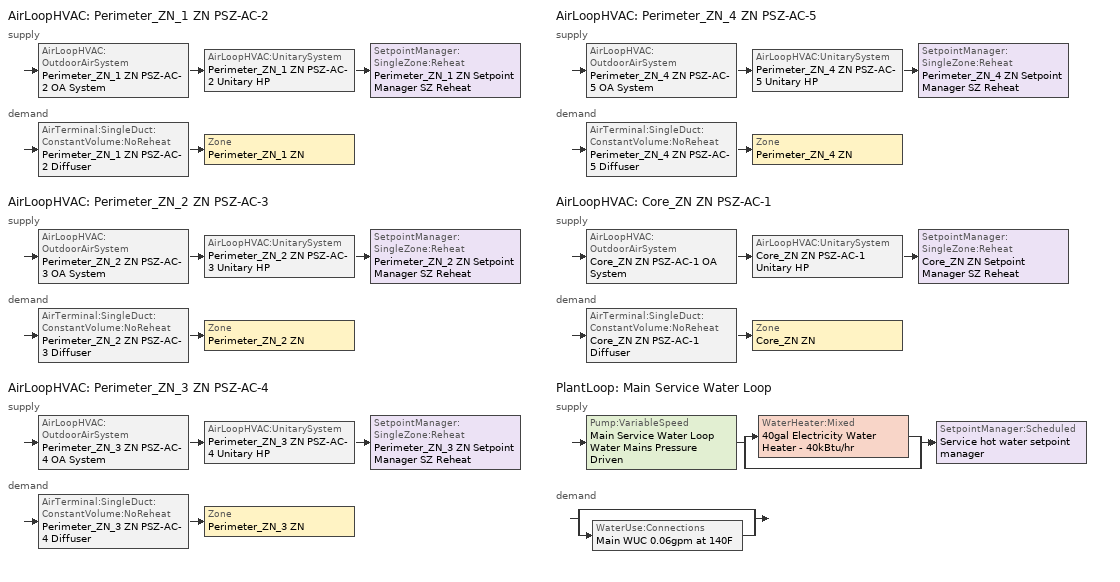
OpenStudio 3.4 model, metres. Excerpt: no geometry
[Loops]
AirLoopHVAC 'Perimeter_ZN_1 ZN PSZ-AC-2'
 supply: AirLoopHVAC:OutdoorAirSystem 'Perimeter_ZN_1 ZN PSZ-AC-2 OA System' > AirLoopHVAC:UnitarySystem 'Perimeter_ZN_1 ZN PSZ-AC-2 Unitary HP' > SetpointManager:SingleZone:Reheat 'Perimeter_ZN_1 ZN Setpoint Manager SZ Reheat'
 demand: AirTerminal:SingleDuct:ConstantVolume:NoReheat 'Perimeter_ZN_1 ZN PSZ-AC-2 Diffuser' > Zone 'Perimeter_ZN_1 ZN'
AirLoopHVAC 'Perimeter_ZN_2 ZN PSZ-AC-3'
 supply: AirLoopHVAC:OutdoorAirSystem 'Perimeter_ZN_2 ZN PSZ-AC-3 OA System' > AirLoopHVAC:UnitarySystem 'Perimeter_ZN_2 ZN PSZ-AC-3 Unitary HP' > SetpointManager:SingleZone:Reheat 'Perimeter_ZN_2 ZN Setpoint Manager SZ Reheat'
 demand: AirTerminal:SingleDuct:ConstantVolume:NoReheat 'Perimeter_ZN_2 ZN PSZ-AC-3 Diffuser' > Zone 'Perimeter_ZN_2 ZN'
AirLoopHVAC 'Perimeter_ZN_3 ZN PSZ-AC-4'
 supply: AirLoopHVAC:OutdoorAirSystem 'Perimeter_ZN_3 ZN PSZ-AC-4 OA System' > AirLoopHVAC:UnitarySystem 'Perimeter_ZN_3 ZN PSZ-AC-4 Unitary HP' > SetpointManager:SingleZone:Reheat 'Perimeter_ZN_3 ZN Setpoint Manager SZ Reheat'
 demand: AirTerminal:SingleDuct:ConstantVolume:NoReheat 'Perimeter_ZN_3 ZN PSZ-AC-4 Diffuser' > Zone 'Perimeter_ZN_3 ZN'
AirLoopHVAC 'Perimeter_ZN_4 ZN PSZ-AC-5'
 supply: AirLoopHVAC:OutdoorAirSystem 'Perimeter_ZN_4 ZN PSZ-AC-5 OA System' > AirLoopHVAC:UnitarySystem 'Perimeter_ZN_4 ZN PSZ-AC-5 Unitary HP' > SetpointManager:SingleZone:Reheat 'Perimeter_ZN_4 ZN Setpoint Manager SZ Reheat'
 demand: AirTerminal:SingleDuct:ConstantVolume:NoReheat 'Perimeter_ZN_4 ZN PSZ-AC-5 Diffuser' > Zone 'Perimeter_ZN_4 ZN'
AirLoopHVAC 'Core_ZN ZN PSZ-AC-1'
 supply: AirLoopHVAC:OutdoorAirSystem 'Core_ZN ZN PSZ-AC-1 OA System' > AirLoopHVAC:UnitarySystem 'Core_ZN ZN PSZ-AC-1 Unitary HP' > SetpointManager:SingleZone:Reheat 'Core_ZN ZN Setpoint Manager SZ Reheat'
 demand: AirTerminal:SingleDuct:ConstantVolume:NoReheat 'Core_ZN ZN PSZ-AC-1 Diffuser' > Zone 'Core_ZN ZN'
PlantLoop 'Main Service Water Loop'
 supply: Pump:VariableSpeed 'Main Service Water Loop Water Mains Pressure Driven' > split
  | WaterHeater:Mixed '40gal Electricity Water Heater - 40kBtu/hr'
  | bypass
  join > SetpointManager:Scheduled 'Service hot water setpoint manager'
 demand: split
  | bypass
  | WaterUse:Connections 'Main WUC 0.06gpm at 140F'
[Sizing:Zone] Zone Cooling Design Supply Air Temperature Input Method=SupplyAirTemperature; Zone Cooling Design Supply Air Temperature {C}=12.7778; Zone Cooling Design Supply Air Temperature Difference {deltaC}=11.11; Zone Heating Design Supply Air Temperature Input Method=SupplyAirTemperature; Zone Heating Design Supply Air Temperature {C}=50; Zone Heating Design Supply Air Temperature Difference {deltaC}=11.11; Zone Cooling Design Supply Air Humidity Ratio {kg-H2O/kg-air}=0.0085; Zone Heating Design Supply Air Humidity Ratio {kg-H2O/kg-air}=0.008; Cooling Design Air Flow Method=DesignDay; Heating Design Air Flow Method=DesignDay; Account for Dedicated Outdoor Air System=No; Dedicated Outdoor Air System Control Strategy=NeutralSupplyAir; Dedicated Outdoor Air Low Setpoint Temperature for Design {C}=autosize; Dedicated Outdoor Air High Setpoint Temperature for Design {C}=autosize
Core_ZN ZN; Perimeter_ZN_1 ZN; Perimeter_ZN_2 ZN; Perimeter_ZN_3 ZN; Perimeter_ZN_4 ZN
[Zone equipment]
Core_ZN ZN: Core_ZN ZN PSZ-AC-1 Diffuser
Perimeter_ZN_1 ZN: Perimeter_ZN_1 ZN PSZ-AC-2 Diffuser
Perimeter_ZN_2 ZN: Perimeter_ZN_2 ZN PSZ-AC-3 Diffuser
Perimeter_ZN_3 ZN: Perimeter_ZN_3 ZN PSZ-AC-4 Diffuser
Perimeter_ZN_4 ZN: Perimeter_ZN_4 ZN PSZ-AC-5 Diffuser
[AirLoopHVAC] Availability Schedule=OfficeSmall HVACOperationSchd; Design Supply Air Flow Rate {m3/s}=autosize; Design Return Air Flow Fraction of Supply Air Flow=1
Perimeter_ZN_1 ZN PSZ-AC-2; Perimeter_ZN_2 ZN PSZ-AC-3; Perimeter_ZN_3 ZN PSZ-AC-4; Perimeter_ZN_4 ZN PSZ-AC-5; Core_ZN ZN PSZ-AC-1
[Sizing:System] Type of Load to Size On=Sensible; Design Outdoor Air Flow Rate {m3/s}=Autosize; Central Heating Maximum System Air Flow Ratio=1; Preheat Design Temperature {C}=7.22222; Preheat Design Humidity Ratio {kg-H2O/kg-Air}=0.008; Precool Design Temperature {C}=12.7778; Precool Design Humidity Ratio {kg-H2O/kg-Air}=0.008; Central Cooling Design Supply Air Temperature {C}=12.7778; Central Heating Design Supply Air Temperature {C}=50; Sizing Option=Coincident; 100% Outdoor Air in Cooling=No; 100% Outdoor Air in Heating=No; Central Cooling Design Supply Air Humidity Ratio {kg-H2O/kg-Air}=0.0085; Central Heating Design Supply Air Humidity Ratio {kg-H2O/kg-Air}=0.008; Cooling Design Air Flow Method=DesignDay; Heating Design Air Flow Method=DesignDay; System Outdoor Air Method=ZoneSum; Zone Maximum Outdoor Air Fraction=1; Cooling Supply Air Flow Rate Per Floor Area {m3/s-m2}=0.00996765; Cooling Fraction of Autosized Cooling Supply Air Flow Rate=1; Cooling Supply Air Flow Rate Per Unit Cooling Capacity {m3/s-W}=3.94755e-05; Heating Supply Air Flow Rate Per Floor Area {m3/s-m2}=0.00996765; Heating Fraction of Autosized Heating Supply Air Flow Rate=1; Heating Fraction of Autosized Cooling Supply Air Flow Rate=1; Heating Supply Air Flow Rate Per Unit Heating Capacity {m3/s-W}=3.15882e-05; Cooling Design Capacity Method=CoolingDesignCapacity; Cooling Design Capacity {W}=autosize; Cooling Design Capacity Per Floor Area {W/m2}=234.7; Fraction of Autosized Cooling Design Capacity=1; Heating Design Capacity Method=HeatingDesignCapacity; Heating Design Capacity {W}=autosize; Heating Design Capacity Per Floor Area {W/m2}=157; Fraction of Autosized Heating Design Capacity=1; Central Cooling Capacity Control Method=OnOff; Occupant Diversity=autosize
Perimeter_ZN_1 ZN PSZ-AC-2; Perimeter_ZN_2 ZN PSZ-AC-3; Perimeter_ZN_3 ZN PSZ-AC-4; Perimeter_ZN_4 ZN PSZ-AC-5; Core_ZN ZN PSZ-AC-1
[SetpointManager:SingleZone:Reheat] Minimum Supply Air Temperature {C}=12.7778; Maximum Supply Air Temperature {C}=50
Name | Control Zone
Perimeter_ZN_1 ZN Setpoint Manager SZ Reheat | Perimeter_ZN_1 ZN
Perimeter_ZN_2 ZN Setpoint Manager SZ Reheat | Perimeter_ZN_2 ZN
Perimeter_ZN_3 ZN Setpoint Manager SZ Reheat | Perimeter_ZN_3 ZN
Perimeter_ZN_4 ZN Setpoint Manager SZ Reheat | Perimeter_ZN_4 ZN
Core_ZN ZN Setpoint Manager SZ Reheat | Core_ZN ZN
[Coil:Heating:DX:SingleSpeed] Availability Schedule=Always On Discrete; Rated Total Heating Capacity {W}=Autosize; Rated COP {W/W}=3.3; Rated Air Flow Rate {m3/s}=Autosize; Rated Supply Fan Power Per Volume Flow Rate {W/(m3/s)}=773.3; Minimum Outdoor Dry-Bulb Temperature for Compressor Operation {C}=-12.2; Maximum Outdoor Dry-Bulb Temperature for Defrost Operation {C}=1.67; Crankcase Heater Capacity {W}=50; Maximum Outdoor Dry-Bulb Temperature for Crankcase Heater Operation {C}=4.4; Defrost Strategy=ReverseCycle; Defrost Control=OnDemand; Resistive Defrost Heater Capacity {W}=2000
Name | Total Heating Capacity Function of Temperature Curve | Total Heating Capacity Function of Flow Fraction Curve | Energy Input Ratio Function of Temperature Curve | Energy Input Ratio Function of Flow Fraction Curve | Part Load Fraction Correlation Curve | Defrost Energy Input Ratio Function of Temperature Curve
Perimeter_ZN_1 ZN HP Htg Coil | Perimeter_ZN_1 ZN HP Htg Coil Htg Cap Func of Temp Curve | Perimeter_ZN_1 ZN HP Htg Coil Htg Cap Func of Flow Frac Curve | Perimeter_ZN_1 ZN HP Htg Coil EIR Func of Temp Curve | Perimeter_ZN_1 ZN HP Htg Coil EIR Func of Flow Frac Curve | Perimeter_ZN_1 ZN HP Htg Coil PLR Correlation Curve | Perimeter_ZN_1 ZN HP Htg Coil Defrost EIR Func of Temp Curve 1
Perimeter_ZN_2 ZN HP Htg Coil | Perimeter_ZN_2 ZN HP Htg Coil Htg Cap Func of Temp Curve | Perimeter_ZN_2 ZN HP Htg Coil Htg Cap Func of Flow Frac Curve | Perimeter_ZN_2 ZN HP Htg Coil EIR Func of Temp Curve | Perimeter_ZN_2 ZN HP Htg Coil EIR Func of Flow Frac Curve | Perimeter_ZN_2 ZN HP Htg Coil PLR Correlation Curve | Perimeter_ZN_2 ZN HP Htg Coil Defrost EIR Func of Temp Curve 1
Perimeter_ZN_3 ZN HP Htg Coil | Perimeter_ZN_3 ZN HP Htg Coil Htg Cap Func of Temp Curve | Perimeter_ZN_3 ZN HP Htg Coil Htg Cap Func of Flow Frac Curve | Perimeter_ZN_3 ZN HP Htg Coil EIR Func of Temp Curve | Perimeter_ZN_3 ZN HP Htg Coil EIR Func of Flow Frac Curve | Perimeter_ZN_3 ZN HP Htg Coil PLR Correlation Curve | Perimeter_ZN_3 ZN HP Htg Coil Defrost EIR Func of Temp Curve 1
Perimeter_ZN_4 ZN HP Htg Coil | Perimeter_ZN_4 ZN HP Htg Coil Htg Cap Func of Temp Curve | Perimeter_ZN_4 ZN HP Htg Coil Htg Cap Func of Flow Frac Curve | Perimeter_ZN_4 ZN HP Htg Coil EIR Func of Temp Curve | Perimeter_ZN_4 ZN HP Htg Coil EIR Func of Flow Frac Curve | Perimeter_ZN_4 ZN HP Htg Coil PLR Correlation Curve | Perimeter_ZN_4 ZN HP Htg Coil Defrost EIR Func of Temp Curve 1
Core_ZN ZN HP Htg Coil | Core_ZN ZN HP Htg Coil Htg Cap Func of Temp Curve | Core_ZN ZN HP Htg Coil Htg Cap Func of Flow Frac Curve | Core_ZN ZN HP Htg Coil EIR Func of Temp Curve | Core_ZN ZN HP Htg Coil EIR Func of Flow Frac Curve | Core_ZN ZN HP Htg Coil PLR Correlation Curve | Core_ZN ZN HP Htg Coil Defrost EIR Func of Temp Curve 1
[Coil:Heating:Gas] Availability Schedule=Always On Discrete; Gas Burner Efficiency=0.8; Nominal Capacity {W}=AutoSize; Parasitic Electric Load {W}=0; Parasitic Gas Load {W}=0
Perimeter_ZN_1 ZN PSZ-AC-2 Gas Backup Htg Coil; Perimeter_ZN_2 ZN PSZ-AC-3 Gas Backup Htg Coil; Perimeter_ZN_3 ZN PSZ-AC-4 Gas Backup Htg Coil; Perimeter_ZN_4 ZN PSZ-AC-5 Gas Backup Htg Coil; Core_ZN ZN PSZ-AC-1 Gas Backup Htg Coil
[Coil:Cooling:DX:SingleSpeed] Availability Schedule=Always On Discrete; Rated Total Cooling Capacity {W}=autosize; Rated Sensible Heat Ratio=autosize; Rated COP {W/W}=3; Rated Air Flow Rate {m3/s}=autosize; Rated Evaporator Fan Power Per Volume Flow Rate {W/(m3/s)}=773.3; Minimum Outdoor Dry-Bulb Temperature for Compressor Operation {C}=-25; Condenser Type=AirCooled; Evaporative Condenser Effectiveness=0; Evaporative Condenser Air Flow Rate {m3/s}=Autosize; Evaporative Condenser Pump Rated Power Consumption {W}=Autosize; Crankcase Heater Capacity {W}=0; Maximum Outdoor Dry-Bulb Temperature for Crankcase Heater Operation {C}=0; Basin Heater Capacity {W/K}=0; Basin Heater Setpoint Temperature {C}=10
Name | Total Cooling Capacity Function of Temperature Curve | Total Cooling Capacity Function of Flow Fraction Curve | Energy Input Ratio Function of Temperature Curve | Energy Input Ratio Function of Flow Fraction Curve | Part Load Fraction Correlation Curve
Perimeter_ZN_1 ZN PSZ-AC-2 1spd DX HP Clg Coil | Curve Biquadratic 3 | Curve Quadratic 6 | Curve Biquadratic 4 | Curve Quadratic 7 | Curve Quadratic 8
Perimeter_ZN_2 ZN PSZ-AC-3 1spd DX HP Clg Coil | Curve Biquadratic 7 | Curve Quadratic 14 | Curve Biquadratic 8 | Curve Quadratic 15 | Curve Quadratic 16
Perimeter_ZN_3 ZN PSZ-AC-4 1spd DX HP Clg Coil | Curve Biquadratic 11 | Curve Quadratic 22 | Curve Biquadratic 12 | Curve Quadratic 23 | Curve Quadratic 24
Perimeter_ZN_4 ZN PSZ-AC-5 1spd DX HP Clg Coil | Curve Biquadratic 15 | Curve Quadratic 30 | Curve Biquadratic 16 | Curve Quadratic 31 | Curve Quadratic 32
Core_ZN ZN PSZ-AC-1 1spd DX HP Clg Coil | Curve Biquadratic 19 | Curve Quadratic 38 | Curve Biquadratic 20 | Curve Quadratic 39 | Curve Quadratic 40
[Fan:OnOff] Availability Schedule=Always On Discrete; Fan Total Efficiency=0.54; Pressure Rise {Pa}=622.722; Maximum Flow Rate {m3/s}=autosize; Motor Efficiency=0.9; Motor In Airstream Fraction=1
Name | Fan Power Ratio Function of Speed Ratio Curve | Fan Efficiency Ratio Function of Speed Ratio Curve
Perimeter_ZN_1 ZN PSZ-AC-2 Fan | Fan On Off Power Curve | Fan On Off Efficiency Curve
Perimeter_ZN_2 ZN PSZ-AC-3 Fan | Fan On Off Power Curve 1 | Fan On Off Efficiency Curve 1
Perimeter_ZN_3 ZN PSZ-AC-4 Fan | Fan On Off Power Curve 2 | Fan On Off Efficiency Curve 2
Perimeter_ZN_4 ZN PSZ-AC-5 Fan | Fan On Off Power Curve 3 | Fan On Off Efficiency Curve 3
Core_ZN ZN PSZ-AC-1 Fan | Fan On Off Power Curve 4 | Fan On Off Efficiency Curve 4
[AirLoopHVAC:UnitarySystem] Control Type=Load; Dehumidification Control Type=None; Availability Schedule=OfficeSmall HVACOperationSchd; Fan Placement=BlowThrough; Supply Air Fan Operating Mode Schedule=OfficeSmall HVACOperationSchd; DX Heating Coil Sizing Ratio=1; Use DOAS DX Cooling Coil=No; DOAS DX Cooling Coil Leaving Minimum Air Temperature {C}=2; Latent Load Control=SensibleOnlyLoadControl; Supply Air Flow Rate During Cooling Operation {m3/s}=Autosize; Supply Air Flow Rate During Heating Operation {m3/s}=Autosize; Supply Air Flow Rate When No Cooling or Heating is Required {m3/s}=Autosize; Maximum Supply Air Temperature {C}=80; Maximum Outdoor Dry-Bulb Temperature for Supplemental Heater Operation {C}=4.44444; Maximum Cycling Rate {cycles/hr}=2.5; Heat Pump Time Constant {s}=60; Fraction of On-Cycle Power Use=0.01; Heat Pump Fan Delay Time {s}=60; Ancilliary On-Cycle Electric Power {W}=0; Ancilliary Off-Cycle Electric Power {W}=0
Name | Controlling Zone or Thermostat Location | Supply Fan | Heating Coil | Cooling Coil | Supplemental Heating Coil
Perimeter_ZN_1 ZN PSZ-AC-2 Unitary HP | Perimeter_ZN_1 ZN | Perimeter_ZN_1 ZN PSZ-AC-2 Fan | Perimeter_ZN_1 ZN HP Htg Coil | Perimeter_ZN_1 ZN PSZ-AC-2 1spd DX HP Clg Coil | Perimeter_ZN_1 ZN PSZ-AC-2 Gas Backup Htg Coil
Perimeter_ZN_2 ZN PSZ-AC-3 Unitary HP | Perimeter_ZN_2 ZN | Perimeter_ZN_2 ZN PSZ-AC-3 Fan | Perimeter_ZN_2 ZN HP Htg Coil | Perimeter_ZN_2 ZN PSZ-AC-3 1spd DX HP Clg Coil | Perimeter_ZN_2 ZN PSZ-AC-3 Gas Backup Htg Coil
Perimeter_ZN_3 ZN PSZ-AC-4 Unitary HP | Perimeter_ZN_3 ZN | Perimeter_ZN_3 ZN PSZ-AC-4 Fan | Perimeter_ZN_3 ZN HP Htg Coil | Perimeter_ZN_3 ZN PSZ-AC-4 1spd DX HP Clg Coil | Perimeter_ZN_3 ZN PSZ-AC-4 Gas Backup Htg Coil
Perimeter_ZN_4 ZN PSZ-AC-5 Unitary HP | Perimeter_ZN_4 ZN | Perimeter_ZN_4 ZN PSZ-AC-5 Fan | Perimeter_ZN_4 ZN HP Htg Coil | Perimeter_ZN_4 ZN PSZ-AC-5 1spd DX HP Clg Coil | Perimeter_ZN_4 ZN PSZ-AC-5 Gas Backup Htg Coil
Core_ZN ZN PSZ-AC-1 Unitary HP | Core_ZN ZN | Core_ZN ZN PSZ-AC-1 Fan | Core_ZN ZN HP Htg Coil | Core_ZN ZN PSZ-AC-1 1spd DX HP Clg Coil | Core_ZN ZN PSZ-AC-1 Gas Backup Htg Coil
[Controller:OutdoorAir] Minimum Outdoor Air Flow Rate {m3/s}=autosize; Maximum Outdoor Air Flow Rate {m3/s}=Autosize; Economizer Control Type=NoEconomizer; Economizer Control Action Type=ModulateFlow; Economizer Maximum Limit Dry-Bulb Temperature {C}=28; Economizer Maximum Limit Enthalpy {J/kg}=64000; Lockout Type=NoLockout; Minimum Limit Type=FixedMinimum; Minimum Outdoor Air Schedule=OfficeSmall MinOA_MotorizedDamper_Sched; High Humidity Control=No; Heat Recovery Bypass Control Type=BypassWhenWithinEconomizerLimits
Name | Controller Mechanical Ventilation
Perimeter_ZN_1 ZN PSZ-AC-2 OA System Controller | Controller Mechanical Ventilation 1
Perimeter_ZN_2 ZN PSZ-AC-3 OA System Controller | Controller Mechanical Ventilation 2
Perimeter_ZN_3 ZN PSZ-AC-4 OA System Controller | Controller Mechanical Ventilation 3
Perimeter_ZN_4 ZN PSZ-AC-5 OA System Controller | Controller Mechanical Ventilation 4
Core_ZN ZN PSZ-AC-1 OA System Controller | Controller Mechanical Ventilation 5
[Controller:MechanicalVentilation] Availability Schedule=Always On Discrete
Controller Mechanical Ventilation 1; Controller Mechanical Ventilation 2; Controller Mechanical Ventilation 3; Controller Mechanical Ventilation 4; Controller Mechanical Ventilation 5
[AirLoopHVAC:OutdoorAirSystem]
Name | Controller
Perimeter_ZN_1 ZN PSZ-AC-2 OA System | Perimeter_ZN_1 ZN PSZ-AC-2 OA System Controller
Perimeter_ZN_2 ZN PSZ-AC-3 OA System | Perimeter_ZN_2 ZN PSZ-AC-3 OA System Controller
Perimeter_ZN_3 ZN PSZ-AC-4 OA System | Perimeter_ZN_3 ZN PSZ-AC-4 OA System Controller
Perimeter_ZN_4 ZN PSZ-AC-5 OA System | Perimeter_ZN_4 ZN PSZ-AC-5 OA System Controller
Core_ZN ZN PSZ-AC-1 OA System | Core_ZN ZN PSZ-AC-1 OA System Controller
[AirTerminal:SingleDuct:ConstantVolume:NoReheat] Availability Schedule=Always On Discrete; Maximum Air Flow Rate {m3/s}=AutoSize
Perimeter_ZN_1 ZN PSZ-AC-2 Diffuser; Perimeter_ZN_2 ZN PSZ-AC-3 Diffuser; Perimeter_ZN_3 ZN PSZ-AC-4 Diffuser; Perimeter_ZN_4 ZN PSZ-AC-5 Diffuser; Core_ZN ZN PSZ-AC-1 Diffuser
[PlantLoop]
Main Service Water Loop: Glycol Concentration=0; Maximum Loop Temperature {C}=60; Minimum Loop Temperature {C}=10; Plant Loop Volume {m3}=Autocalculate; Load Distribution Scheme=Optimal
[Sizing:Plant]
Main Service Water Loop: Loop Type=Heating; Design Loop Exit Temperature {C}=60; Loop Design Temperature Difference {deltaC}=5; Sizing Option=NonCoincident; Zone Timesteps in Averaging Window=1; Coincident Sizing Factor Mode=None
[SetpointManager:Scheduled]
Service hot water setpoint manager: Control Variable=Temperature; Schedule=Service Water Loop Temp - 140F
[Pump:VariableSpeed]
Main Service Water Loop Water Mains Pressure Driven: Rated Pump Head {Pa}=0.001; Motor Efficiency=1; Pump Control Type=Continuous; Skin Loss Radiative Fraction=0.5; Design Power Sizing Method=PowerPerFlowPerPressure; Design Electric Power per Unit Flow Rate {W/(m3/s)}=348701.1; Design Shaft Power per Unit Flow Rate per Unit Head {W-s/m3-Pa}=1.28205; Design Minimum Flow Rate Fraction=0
[WaterHeater:Mixed]
40gal Electricity Water Heater - 40kBtu/hr: Tank Volume {m3}=0.151416; Setpoint Temperature Schedule=Service Water Loop Temp - 140F; Deadband Temperature Difference {deltaC}=2; Maximum Temperature Limit {C}=60; Heater Control Type=Cycle; Heater Maximum Capacity {W}=11722.8; Heater Fuel Type=Electricity; Heater Thermal Efficiency=1; Off Cycle Parasitic Fuel Consumption Rate {W}=571; Off Cycle Parasitic Fuel Type=Electricity; Off Cycle Parasitic Heat Fraction to Tank=0.8; On Cycle Parasitic Fuel Consumption Rate {W}=571; On Cycle Parasitic Fuel Type=Electricity; Ambient Temperature Indicator=ThermalZone; Ambient Temperature Thermal Zone=Core_ZN ZN; Off Cycle Loss Coefficient to Ambient Temperature {W/K}=1.053; On Cycle Loss Coefficient to Ambient Temperature {W/K}=1.053; Use Side Effectiveness=1; Source Side Effectiveness=1; Use Side Design Flow Rate {m3/s}=autosize; Source Side Design Flow Rate {m3/s}=autosize; Indirect Water Heating Recovery Time {hr}=1.5; Source Side Flow Control Mode=IndirectHeatPrimarySetpoint
[WaterHeater:Sizing]
40gal Electricity Water Heater - 40kBtu/hr: Design Mode=PeakDraw; Time Storage Can Meet Peak Draw {hr}=0.538503; Time for Tank Recovery {hr}=0; Nominal Tank Volume for Autosizing Plant Connections {m3}=1
[WaterUse:Connections]
Main WUC 0.06gpm at 140F: Drain Water Heat Exchanger Type=None; Drain Water Heat Exchanger Destination=Plant; Water Use Equipment Name 1=Main Service Water Use 0.06gpm at 140F
[WaterUse:Equipment:Definition]
Main Service Water Use Def 0.06gpm: Peak Flow Rate {m3/s}=4.03777e-06; Target Temperature Schedule=Mixed Water At Faucet Temp - 140F; Sensible Fraction Schedule=Fraction Sensible - 0.2; Latent Fraction Schedule=Fraction Latent - 0.05
[WaterUse:Equipment]
Main Service Water Use 0.06gpm at 140F: Water Use Equipment Definition=Main Service Water Use Def 0.06gpm; Flow Rate Fraction Schedule=OfficeSmall BLDG_SWH_SCH
[EnergyManagementSystem:Sensor] Output Variable or Output Meter=Zone Lights Electricity Rate
Name | Output Variable or Output Meter Index Key
Core_ZNZN_LSr | Core_ZN ZN
Perimeter_ZN_1ZN_LSr | Perimeter_ZN_1 ZN
Perimeter_ZN_2ZN_LSr | Perimeter_ZN_2 ZN
Perimeter_ZN_3ZN_LSr | Perimeter_ZN_3 ZN
Perimeter_ZN_4ZN_LSr | Perimeter_ZN_4 ZN
[EnergyManagementSystem:InternalVariable] Internal Data Type=Zone Floor Area
Name | Internal Data Index Key
Core_ZNZN_Area | Core_ZN ZN
Perimeter_ZN_1ZN_Area | Perimeter_ZN_1 ZN
Perimeter_ZN_2ZN_Area | Perimeter_ZN_2 ZN
Perimeter_ZN_3ZN_Area | Perimeter_ZN_3 ZN
Perimeter_ZN_4ZN_Area | Perimeter_ZN_4 ZN
[Schedule:Constant]
Always On Discrete: Value=1
[Schedule:Ruleset]
Name | Default Day Schedule | Summer Design Day Schedule | Winter Design Day Schedule
OfficeSmall HVACOperationSchd | OfficeSmall HVACOperationSchd Default | OfficeSmall HVACOperationSchd Summer Design Day | OfficeSmall HVACOperationSchd Winter Design Day
OfficeSmall MinOA_MotorizedDamper_Sched | OfficeSmall MinOA_MotorizedDamper_Sched Default | OfficeSmall MinOA_MotorizedDamper_Sched Summer Design Day | OfficeSmall MinOA_MotorizedDamper_Sched Winter Design Day
Service Water Loop Temp - 140F | Service Water Loop Temp - 140F Default
Fraction Sensible - 0.2 | Fraction Sensible - 0.2 Default
Fraction Latent - 0.05 | Fraction Latent - 0.05 Default
Mixed Water At Faucet Temp - 140F | Mixed Water At Faucet Temp - 140F Default
OfficeSmall BLDG_SWH_SCH | OfficeSmall BLDG_SWH_SCH Default | OfficeSmall BLDG_SWH_SCH Summer Design Day | OfficeSmall BLDG_SWH_SCH Winter Design Day
[Schedule:Day]
OfficeSmall HVACOperationSchd Default; OfficeSmall HVACOperationSchd Winter Design Day; OfficeSmall MinOA_MotorizedDamper_Sched Default; OfficeSmall MinOA_MotorizedDamper_Sched Winter Design Day; OfficeSmall BLDG_SWH_SCH Default: 24, 0, 0
OfficeSmall HVACOperationSchd Summer Design Day; OfficeSmall HVACOperationSchd SmrDsn|Wkdy Day: 6, 0, 0, 19, 0, 1, 24, 0, 0
OfficeSmall MinOA_MotorizedDamper_Sched Summer Design Day; OfficeSmall MinOA_MotorizedDamper_Sched SmrDsn|Wkdy Day: 7, 0, 0, 19, 0, 1, 24, 0, 0
Service Water Loop Temp - 140F Default; Mixed Water At Faucet Temp - 140F Default: 24, 0, 60
Fraction Sensible - 0.2 Default: 24, 0, 0.2
Fraction Latent - 0.05 Default: 24, 0, 0.05
OfficeSmall BLDG_SWH_SCH Winter Design Day; OfficeSmall BLDG_SWH_SCH Summer Design Day; OfficeSmall BLDG_SWH_SCH WntrDsn|SmrDsn|Wkdy Day: 7, 0, 0, 8, 0, 0.27, 9, 0, 0.55, 11, 0, 0.64, 12, 0, 0.82, 13, 0, 1, 14, 0, 0.91, 16, 0, 0.55, 17, 0, 0.73, 19, 0, 0.37, 20, 0, 0.18, 21, 0, 0.27, 22, 0, 0.09, 24, 0, 0
[Schedule:Rule] Rule Order=0; Apply Monday=Yes; Apply Tuesday=Yes; Apply Wednesday=Yes; Apply Thursday=Yes; Apply Friday=Yes; Date Specification Type=DateRange; Start Month=1; Start Day=1; End Month=12; End Day=31
Name | Schedule Ruleset | Day Schedule
Schedule Rule 13 | OfficeSmall HVACOperationSchd | OfficeSmall HVACOperationSchd SmrDsn|Wkdy Day
Schedule Rule 14 | OfficeSmall MinOA_MotorizedDamper_Sched | OfficeSmall MinOA_MotorizedDamper_Sched SmrDsn|Wkdy Day
Schedule Rule 16 | OfficeSmall BLDG_SWH_SCH | OfficeSmall BLDG_SWH_SCH WntrDsn|SmrDsn|Wkdy Day
[Curve:Cubic]
Name | Coefficient1 Constant | Coefficient2 x | Coefficient3 x**2 | Coefficient4 x**3 | Minimum Value of x | Maximum Value of x
Perimeter_ZN_1 ZN HP Htg Coil Htg Cap Func of Temp Curve; Perimeter_ZN_2 ZN HP Htg Coil Htg Cap Func of Temp Curve; Perimeter_ZN_3 ZN HP Htg Coil Htg Cap Func of Temp Curve; Perimeter_ZN_4 ZN HP Htg Coil Htg Cap Func of Temp Curve; Core_ZN ZN HP Htg Coil Htg Cap Func of Temp Curve | 0.758746 | 0.027626 | 0.000148716 | 3.4992e-06 | -20 | 20
Perimeter_ZN_1 ZN HP Htg Coil Htg Cap Func of Flow Frac Curve; Perimeter_ZN_2 ZN HP Htg Coil Htg Cap Func of Flow Frac Curve; Perimeter_ZN_3 ZN HP Htg Coil Htg Cap Func of Flow Frac Curve; Perimeter_ZN_4 ZN HP Htg Coil Htg Cap Func of Flow Frac Curve; Core_ZN ZN HP Htg Coil Htg Cap Func of Flow Frac Curve | 0.84 | 0.16 | 0 | 0 | 0.5 | 1.5
Perimeter_ZN_1 ZN HP Htg Coil EIR Func of Temp Curve; Perimeter_ZN_2 ZN HP Htg Coil EIR Func of Temp Curve; Perimeter_ZN_3 ZN HP Htg Coil EIR Func of Temp Curve; Perimeter_ZN_4 ZN HP Htg Coil EIR Func of Temp Curve; Core_ZN ZN HP Htg Coil EIR Func of Temp Curve | 1.19248 | -0.0300438 | 0.00103745 | -2.3328e-05 | -20 | 20
Fan On Off Efficiency Curve; Fan On Off Efficiency Curve 1; Fan On Off Efficiency Curve 2; Fan On Off Efficiency Curve 3; Fan On Off Efficiency Curve 4 | 1 | 0 | 0 | 0 | 0 | 1
[Curve:Quadratic]
Name | Coefficient1 Constant | Coefficient2 x | Coefficient3 x**2 | Minimum Value of x | Maximum Value of x
Perimeter_ZN_1 ZN HP Htg Coil EIR Func of Flow Frac Curve; Perimeter_ZN_2 ZN HP Htg Coil EIR Func of Flow Frac Curve; Perimeter_ZN_3 ZN HP Htg Coil EIR Func of Flow Frac Curve; Perimeter_ZN_4 ZN HP Htg Coil EIR Func of Flow Frac Curve; Core_ZN ZN HP Htg Coil EIR Func of Flow Frac Curve | 1.3824 | -0.4336 | 0.0512 | 0 | 1
Perimeter_ZN_1 ZN HP Htg Coil PLR Correlation Curve; Curve Quadratic 8; Perimeter_ZN_2 ZN HP Htg Coil PLR Correlation Curve; Curve Quadratic 16; Perimeter_ZN_3 ZN HP Htg Coil PLR Correlation Curve; Curve Quadratic 24; Perimeter_ZN_4 ZN HP Htg Coil PLR Correlation Curve; Curve Quadratic 32; Core_ZN ZN HP Htg Coil PLR Correlation Curve; Curve Quadratic 40 | 0.85 | 0.15 | 0 | 0 | 1
Curve Quadratic 6; Curve Quadratic 14; Curve Quadratic 22; Curve Quadratic 30; Curve Quadratic 38 | 0.8 | 0.2 | 0 | 0.5 | 1.5
Curve Quadratic 7; Curve Quadratic 15; Curve Quadratic 23; Curve Quadratic 31; Curve Quadratic 39 | 1.156 | -0.1816 | 0.0256 | 0.5 | 1.5
[Curve:Biquadratic]
Name | Coefficient1 Constant | Coefficient2 x | Coefficient3 x**2 | Coefficient4 y | Coefficient5 y**2 | Coefficient6 x*y | Minimum Value of x | Maximum Value of x | Minimum Value of y | Maximum Value of y
Perimeter_ZN_1 ZN HP Htg Coil Defrost EIR Func of Temp Curve 1; Perimeter_ZN_2 ZN HP Htg Coil Defrost EIR Func of Temp Curve 1; Perimeter_ZN_3 ZN HP Htg Coil Defrost EIR Func of Temp Curve 1; Perimeter_ZN_4 ZN HP Htg Coil Defrost EIR Func of Temp Curve 1; Core_ZN ZN HP Htg Coil Defrost EIR Func of Temp Curve 1 | 0.297145 | 0.0430933 | -0.000748766 | 0.00597727 | 0.000482112 | -0.000956448 | -23.3333 | 29.44444 | -23.3333 | 29.44444
Curve Biquadratic 3; Curve Biquadratic 7; Curve Biquadratic 11; Curve Biquadratic 15; Curve Biquadratic 19 | 0.766956 | 0.0107756 | -4.14703e-05 | 0.00134961 | -0.000261144 | 0.000457488 | 12.78 | 23.89 | 21.1 | 46.1
Curve Biquadratic 4; Curve Biquadratic 8; Curve Biquadratic 12; Curve Biquadratic 16; Curve Biquadratic 20 | 0.297145 | 0.0430933 | -0.000748766 | 0.00597727 | 0.000482112 | -0.000956448 | 12.78 | 23.89 | 21.1 | 46.1
[Curve:Exponent] Coefficient1 Constant=1; Coefficient2 Constant=0; Coefficient3 Constant=0; Minimum Value of x=0; Maximum Value of x=1
Fan On Off Power Curve; Fan On Off Power Curve 1; Fan On Off Power Curve 2; Fan On Off Power Curve 3; Fan On Off Power Curve 4
